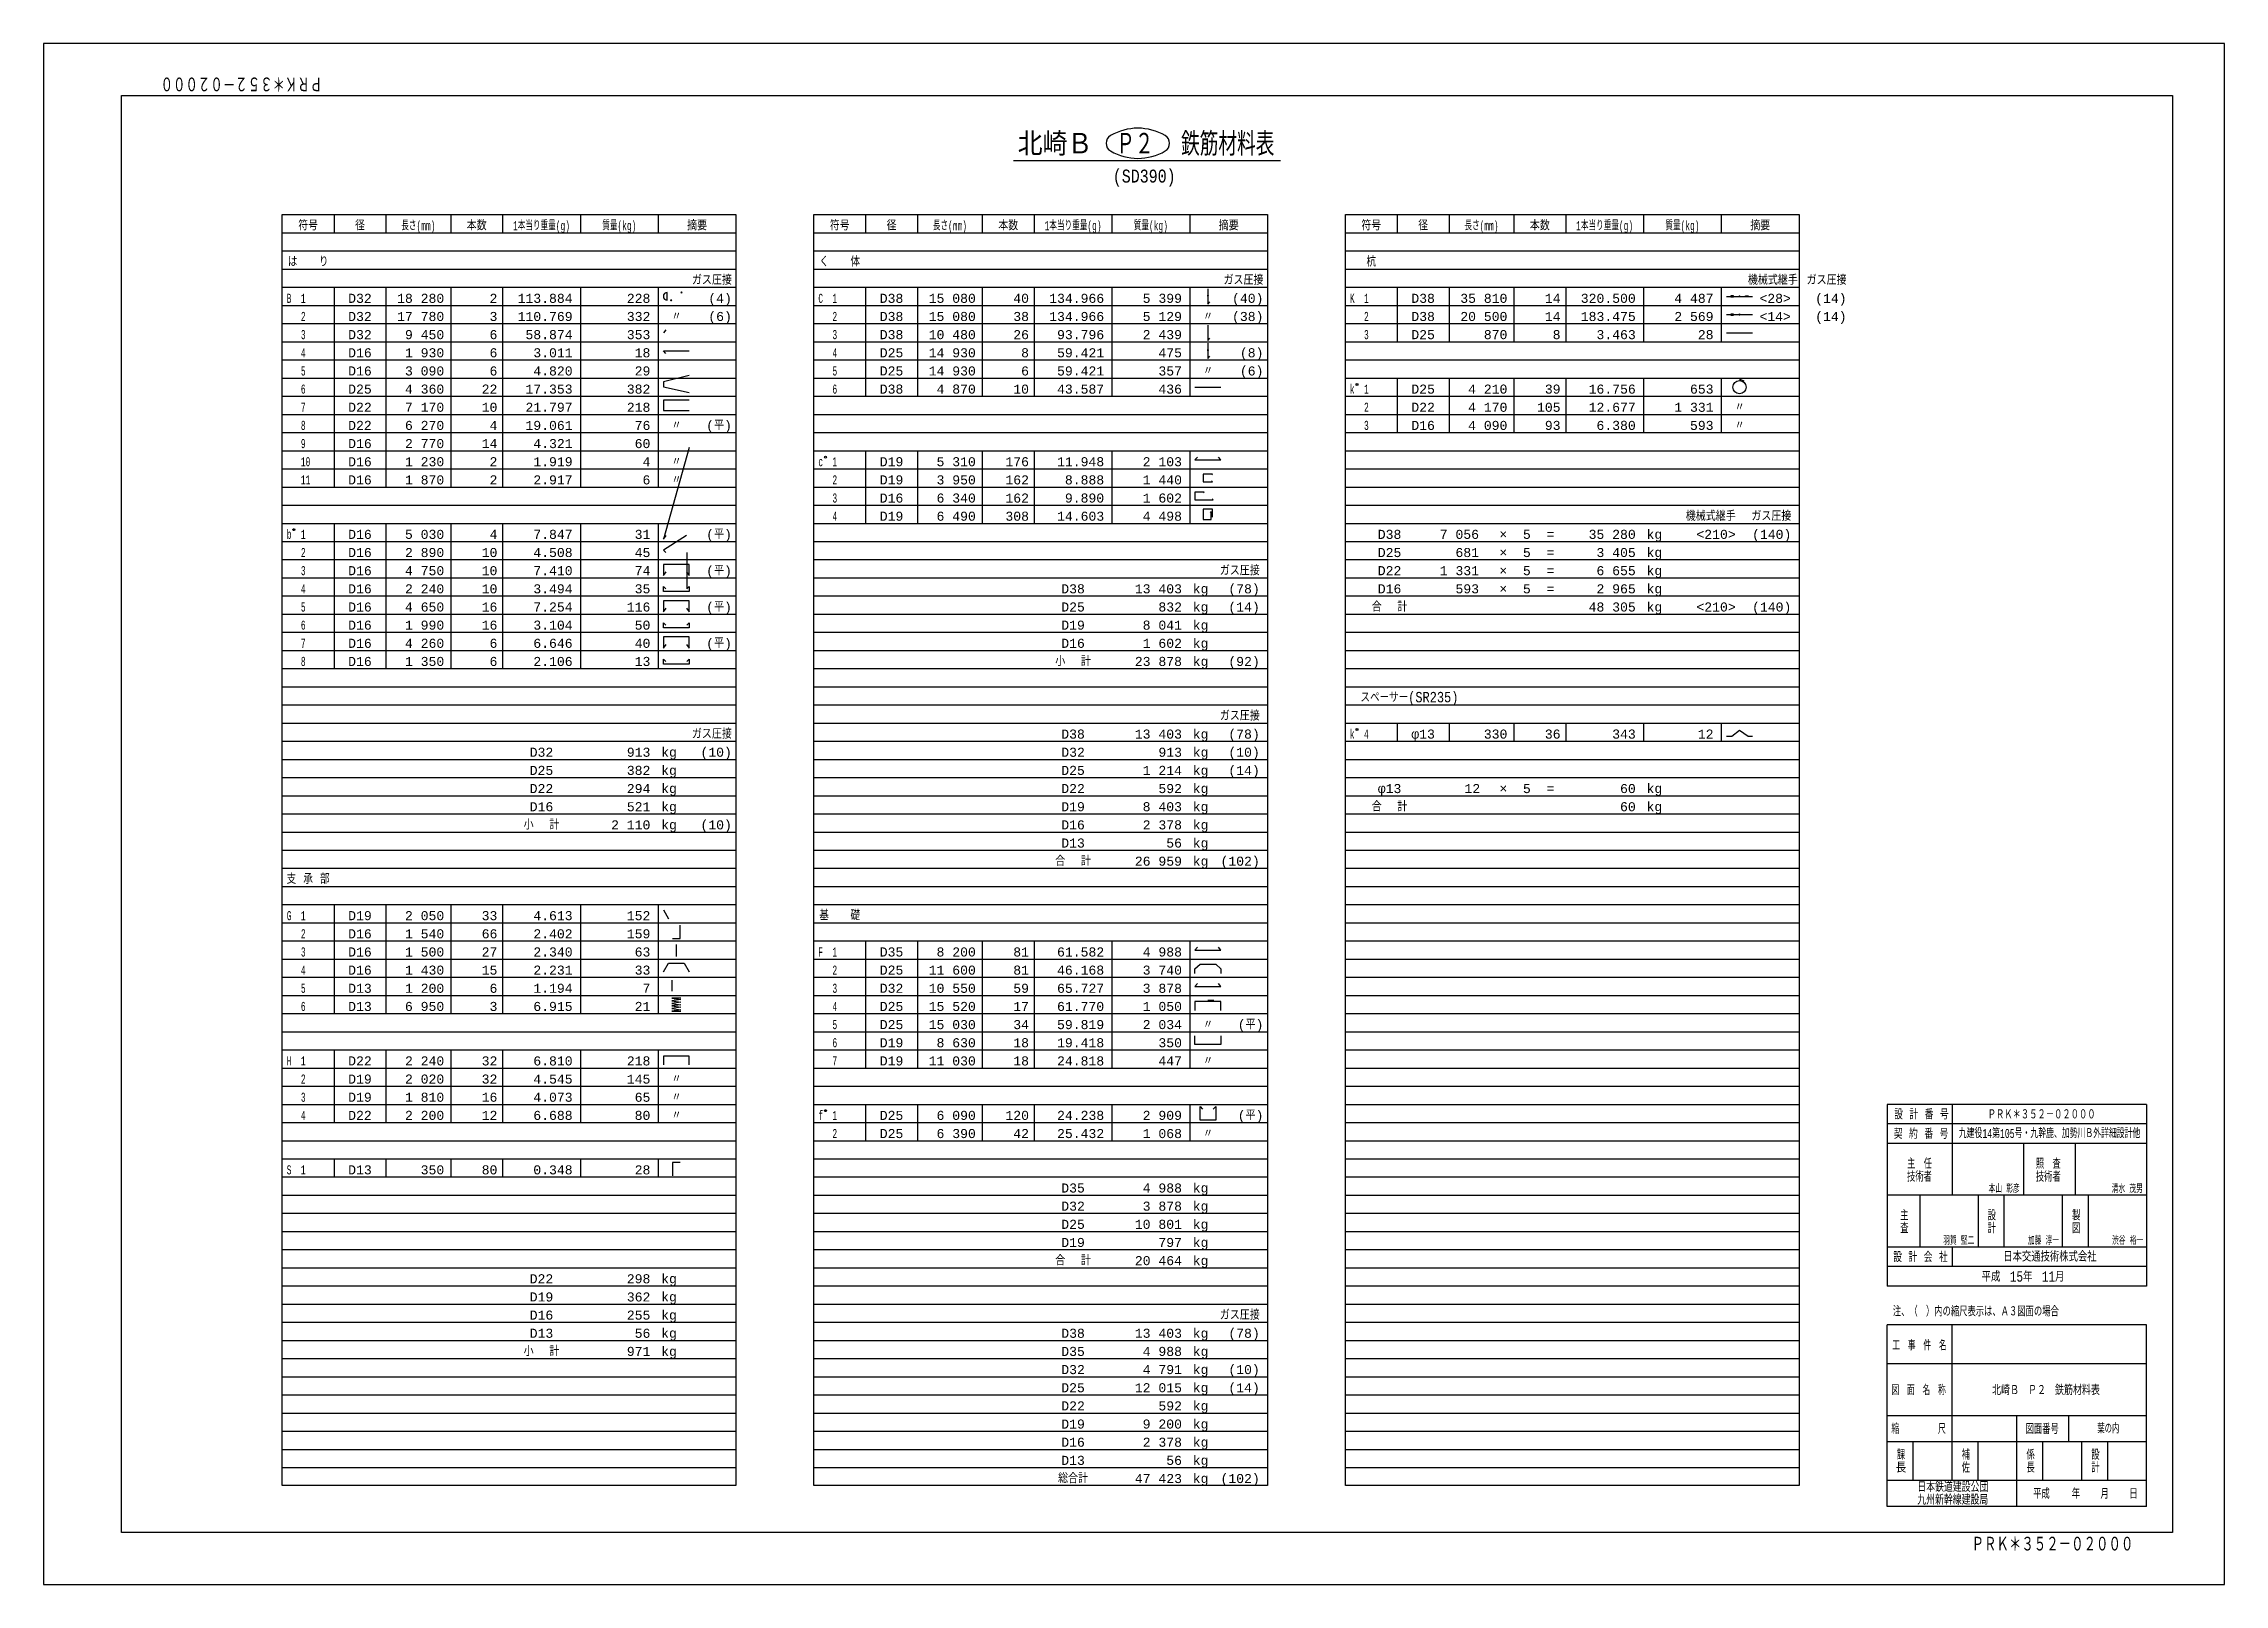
# Model space of a CAD drawing. Extents: x 0 to 42050, y 0 to 29700.
import ezdxf
from ezdxf.enums import TextEntityAlignment as Align

# ---------------------------------------------------------------- set-up
doc = ezdxf.new("R2010")
doc.units = 0
doc.header["$LTSCALE"] = 300
doc.header["$MEASUREMENT"] = 0
doc.layers.get('0').update_dxf_attribs({"linetype": 'CONTINUOUS'})
for name, color, linetype in [('1002', 1, 'CONTINUOUS'), ('1003', 3, 'CONTINUOUS'), ('1006', 5, 'CONTINUOUS'), ('6', 7, 'CONTINUOUS'), ('LAYER0015', 7, 'CONTINUOUS'), ('ガス圧接', 4, 'CONTINUOUS')]:
    doc.layers.add(name, color=color, linetype=linetype)
doc.styles.get("Standard").update_dxf_attribs({"font": 'monotxt.shx', "bigfont": 'extfont.shx'})

# ---------------------------------------------------------------- blocks, each defined once
blk = doc.blocks.new('GROUP_2')
at = {"layer": 'LAYER0015', "color": 2, "linetype": 'CONTINUOUS'}
for centre, radius, start, end in [((-4746, 24605), 342, 120.43404, 239.56596), ((-3863, 23103), 2084, 59.56596, 120.43404), ((-2981, 24605), 342, 300.43404, 419.56596), ((-3863, 26108), 2084, 239.56596, 300.43404)]:
    blk.add_arc(centre, radius, start, end, dxfattribs=at)
blk = doc.blocks.new('GROUP_1')
at = {"layer": 'LAYER0015', "color": 1, "linetype": 'CONTINUOUS'}
for p, q in [((-39050, 27700), (40050, 27700)), ((-39050, -27700), (-39050, 27700)), ((40050, 27700), (40050, -27700)), ((40050, -27700), (-39050, -27700))]:
    blk.add_line(p, q, dxfattribs=at)
blk = doc.blocks.new('DOT1')
at = {"const_width": 0.5}
blk.add_lwpolyline([(-0.25, 0, 1), (0.25, 0, 1)], format="xyb", close=True, dxfattribs=at)

msp = doc.modelspace()

# ---------------------------------------------------------------- linework, layer by layer
at = {"color": 6}
for p, q in [((32450, 24828), (32950, 24828)), ((32450, 24478), (32950, 24478)), ((32450, 24128), (32950, 24128)), ((22200, 23078), (22700, 23078)), ((12200, 12337), (12200, 12102)), ((22450, 11260), (22567, 11260))]:
    msp.add_line(p, q, dxfattribs=at)
msp.add_lwpolyline([(12025, 24903, 1), (12025, 24753)], format="xyb", close=True, dxfattribs=at)
for points in [[(22450, 24973), (22450, 24678), (22485, 24725)], [(32532, 24838), (32532, 24818), (32582, 24818), (32582, 24838), (32532, 24838)], [(32868, 24838), (32868, 24818), (32818, 24818), (32818, 24838), (32868, 24838)], [(32532, 24488), (32532, 24468), (32582, 24468), (32582, 24488), (32532, 24488)], [(11998, 24181), (11950, 24128)], [(22450, 24273), (22450, 23978), (22485, 24025)], [(11998, 23725), (11950, 23778), (12450, 23778)], [(22450, 23923), (22450, 23628), (22485, 23675)], [(12450, 23304), (11950, 23180), (11950, 23083), (12450, 22973)], [(11950, 23180), (11950, 23083), (12450, 22973)], [(12450, 22828), (11950, 22828), (11950, 22628), (12450, 22628)], [(12450, 21912), (11950, 20145), (12004, 20218)], [(22248, 21731), (22200, 21678), (22700, 21678), (22652, 21731)], [(22365, 21039), (22381, 21053), (22200, 21053), (22200, 20903), (22550, 20903), (22531, 20918)], [(22525, 21389), (22541, 21403), (22360, 21403), (22360, 21253), (22541, 21253), (22522, 21268)], [(22516, 20600), (22541, 20578), (22541, 20728), (22360, 20728), (22360, 20528), (22516, 20528), (22516, 20678), (22496, 20655)], [(12396, 20218), (11950, 19937), (11998, 19889)], [(12403, 19889), (12403, 19189), (12450, 19237), (12450, 19139), (11950, 19139), (11950, 19237), (11998, 19189)], [(12396, 19518), (12450, 19445), (12450, 19662), (11950, 19662), (11950, 19445), (12004, 19518)], [(12403, 19189), (12450, 19237), (12450, 19139), (11950, 19139), (11950, 19237), (11998, 19189)], [(12396, 18818), (12450, 18745), (12450, 18962), (11950, 18962), (11950, 18745), (12004, 18818)], [(12403, 18489), (12450, 18537), (12450, 18439), (11950, 18439), (11950, 18537), (11998, 18489)], [(12396, 18118), (12450, 18045), (12450, 18262), (11950, 18262), (11950, 18045), (12004, 18118)], [(12403, 17789), (12450, 17837), (12450, 17739), (11950, 17739), (11950, 17837), (11998, 17789)], [(32450, 16348), (32550, 16348), (32700, 16467), (32865, 16348), (32950, 16348)], [(11950, 13001), (12048, 12831)], [(12126, 12452), (12277, 12452), (12277, 12705)], [(22248, 12281), (22200, 12228), (22700, 12228), (22652, 12281)], [(11950, 11806), (12048, 11976), (12352, 11976), (12450, 11806)], [(22200, 11774), (22200, 11866), (22300, 11958), (22600, 11958), (22700, 11866), (22700, 11774)], [(12111, 11650), (12111, 11436)], [(22248, 11581), (22200, 11528), (22700, 11528), (22652, 11581)], [(12289, 11299), (12111, 11299), (12289, 11274), (12111, 11249), (12289, 11224), (12111, 11199), (12289, 11174), (12111, 11149), (12289, 11124), (12111, 11099), (12289, 11074), (12111, 11049), (12289, 11049)], [(22700, 11062), (22700, 11235), (22200, 11235), (22200, 11062)], [(22700, 10577), (22700, 10404), (22200, 10404), (22200, 10577)], [(12450, 10012), (12450, 10185), (11950, 10185), (11950, 10012)], [(22553, 9162), (22600, 9210), (22600, 8948), (22300, 8948), (22300, 9210), (22348, 9162)], [(12274, 8131), (12124, 8131), (12124, 7878)]]:
    msp.add_lwpolyline(points, dxfattribs=at)
msp.add_circle((32700, 23078), 126, dxfattribs=at)
msp.add_arc((32700, 23078), 141, 51.1136, 90, dxfattribs=at)
at = {"layer": '1002', "color": 2}
for p, q in [((5600, 26403), (5600, 26053)), ((6600, 26403), (6600, 26053)), ((7850, 26403), (7850, 26053)), ((8850, 26403), (8850, 26053)), ((10350, 26403), (10350, 26053)), ((11850, 26403), (11850, 26053)), ((15850, 26403), (15850, 26053)), ((16850, 26403), (16850, 26053)), ((18100, 26403), (18100, 26053)), ((19100, 26403), (19100, 26053)), ((20600, 26403), (20600, 26053)), ((22100, 26403), (22100, 26053)), ((26100, 26403), (26100, 26053)), ((27100, 26403), (27100, 26053)), ((28350, 26403), (28350, 26053)), ((29350, 26403), (29350, 26053)), ((30850, 26403), (30850, 26053)), ((32350, 26403), (32350, 26053)), ((4600, 25703), (13350, 25703)), ((14850, 25703), (23600, 25703)), ((25100, 25703), (33850, 25703)), ((4600, 25353), (13350, 25353)), ((14850, 25353), (23600, 25353)), ((25100, 25353), (33850, 25353)), ((4600, 25003), (13350, 25003)), ((5600, 25003), (5600, 21153)), ((6600, 25003), (6600, 21153)), ((7850, 25003), (7850, 21153)), ((8850, 25003), (8850, 21153)), ((10350, 25003), (10350, 21153)), ((11850, 25003), (11850, 21153)), ((14850, 25003), (23600, 25003)), ((15850, 25003), (15850, 22903)), ((16850, 25003), (16850, 22903)), ((18100, 25003), (18100, 22903)), ((19100, 25003), (19100, 22903)), ((20600, 25003), (20600, 22903)), ((22100, 25003), (22100, 22903)), ((25100, 25003), (33850, 25003)), ((26100, 25003), (26100, 23953)), ((27100, 25003), (27100, 23953)), ((28350, 25003), (28350, 23953)), ((29350, 25003), (29350, 23953)), ((30850, 25003), (30850, 23953)), ((32350, 25003), (32350, 23953)), ((4600, 24653), (13350, 24653)), ((14850, 24653), (23600, 24653)), ((25100, 24653), (33850, 24653)), ((4600, 24303), (13350, 24303)), ((14850, 24303), (23600, 24303)), ((25100, 24303), (33850, 24303)), ((4600, 23953), (13350, 23953)), ((4600, 23603), (13350, 23603)), ((14850, 23953), (23600, 23953)), ((14850, 23603), (23600, 23603)), ((25100, 23953), (33850, 23953)), ((25100, 23603), (33850, 23603)), ((4600, 23253), (13350, 23253)), ((14850, 23253), (23600, 23253)), ((25100, 23253), (33850, 23253)), ((26100, 23253), (26100, 22203)), ((27100, 23253), (27100, 22203)), ((28350, 23253), (28350, 22203)), ((29350, 23253), (29350, 22203)), ((30850, 23253), (30850, 22203)), ((32350, 23253), (32350, 22203)), ((4600, 22903), (13350, 22903)), ((14850, 22903), (23600, 22903)), ((25100, 22903), (33850, 22903)), ((4600, 22553), (13350, 22553)), ((14850, 22553), (23600, 22553)), ((25100, 22553), (33850, 22553)), ((4600, 22203), (13350, 22203)), ((14850, 22203), (23600, 22203)), ((25100, 22203), (33850, 22203)), ((4600, 21853), (13350, 21853)), ((4600, 21503), (13350, 21503)), ((14850, 21853), (23600, 21853)), ((14850, 21503), (23600, 21503)), ((15850, 21853), (15850, 20453)), ((16850, 21853), (16850, 20453)), ((18100, 21853), (18100, 20453)), ((19100, 21853), (19100, 20453)), ((20600, 21853), (20600, 20453)), ((22100, 21853), (22100, 20453)), ((25100, 21853), (33850, 21853)), ((25100, 21503), (33850, 21503)), ((4600, 21153), (13350, 21153)), ((14850, 21153), (23600, 21153)), ((25100, 21153), (33850, 21153)), ((4600, 20803), (13350, 20803)), ((14850, 20803), (23600, 20803)), ((25100, 20803), (33850, 20803)), ((4600, 20453), (13350, 20453)), ((5600, 20453), (5600, 17653)), ((6600, 20453), (6600, 17653)), ((7850, 20453), (7850, 17653)), ((8850, 20453), (8850, 17653)), ((10350, 20453), (10350, 17653)), ((11850, 20453), (11850, 17653)), ((14850, 20453), (23600, 20453)), ((25100, 20453), (33850, 20453)), ((4600, 20103), (13350, 20103)), ((14850, 20103), (23600, 20103)), ((25100, 20103), (33850, 20103)), ((4600, 19753), (13350, 19753)), ((4600, 19403), (13350, 19403)), ((14850, 19753), (23600, 19753)), ((14850, 19403), (23600, 19403)), ((25100, 19753), (33850, 19753)), ((25100, 19403), (33850, 19403)), ((4600, 19053), (13350, 19053)), ((14850, 19053), (23600, 19053)), ((25100, 19053), (33850, 19053)), ((4600, 18703), (13350, 18703)), ((14850, 18703), (23600, 18703)), ((25100, 18703), (33850, 18703)), ((4600, 18353), (13350, 18353)), ((14850, 18353), (23600, 18353)), ((25100, 18353), (33850, 18353)), ((4600, 18003), (13350, 18003)), ((14850, 18003), (23600, 18003)), ((25100, 18003), (33850, 18003)), ((4600, 17653), (13350, 17653)), ((4600, 17303), (13350, 17303)), ((14850, 17653), (23600, 17653)), ((14850, 17303), (23600, 17303)), ((25100, 17653), (33850, 17653)), ((25100, 17303), (33850, 17303)), ((4600, 16953), (13350, 16953)), ((14850, 16953), (23600, 16953)), ((25100, 16953), (33850, 16953)), ((4600, 16603), (13350, 16603)), ((14850, 16603), (23600, 16603)), ((25100, 16603), (33850, 16603)), ((26100, 16603), (26100, 16253)), ((27100, 16603), (27100, 16253)), ((28350, 16603), (28350, 16253)), ((29350, 16603), (29350, 16253)), ((30850, 16603), (30850, 16253)), ((32350, 16603), (32350, 16253)), ((4600, 16253), (13350, 16253)), ((14850, 16253), (23600, 16253)), ((25100, 16253), (33850, 16253)), ((4600, 15903), (13350, 15903)), ((14850, 15903), (23600, 15903)), ((25100, 15903), (33850, 15903)), ((4600, 15553), (13350, 15553)), ((4600, 15203), (13350, 15203)), ((14850, 15553), (23600, 15553)), ((14850, 15203), (23600, 15203)), ((25100, 15553), (33850, 15553)), ((25100, 15203), (33850, 15203)), ((4600, 14853), (13350, 14853)), ((14850, 14853), (23600, 14853)), ((25100, 14853), (33850, 14853)), ((4600, 14503), (13350, 14503)), ((14850, 14503), (23600, 14503)), ((25100, 14503), (33850, 14503)), ((4600, 14153), (13350, 14153)), ((14850, 14153), (23600, 14153)), ((25100, 14153), (33850, 14153)), ((4600, 13803), (13350, 13803)), ((14850, 13803), (23600, 13803)), ((25100, 13803), (33850, 13803)), ((4600, 13453), (13350, 13453)), ((4600, 13103), (13350, 13103)), ((5600, 13103), (5600, 11003)), ((6600, 13103), (6600, 11003)), ((7850, 13103), (7850, 11003)), ((8850, 13103), (8850, 11003)), ((10350, 13103), (10350, 11003)), ((11850, 13103), (11850, 11003)), ((14850, 13453), (23600, 13453)), ((14850, 13103), (23600, 13103)), ((25100, 13453), (33850, 13453)), ((25100, 13103), (33850, 13103)), ((4600, 12753), (13350, 12753)), ((14850, 12753), (23600, 12753)), ((25100, 12753), (33850, 12753)), ((4600, 12403), (13350, 12403)), ((14850, 12403), (23600, 12403)), ((15850, 12403), (15850, 9953)), ((16850, 12403), (16850, 9953)), ((18100, 12403), (18100, 9953)), ((19100, 12403), (19100, 9953)), ((20600, 12403), (20600, 9953)), ((22100, 12403), (22100, 9953)), ((25100, 12403), (33850, 12403)), ((4600, 12053), (13350, 12053)), ((14850, 12053), (23600, 12053)), ((25100, 12053), (33850, 12053)), ((4600, 11703), (13350, 11703)), ((14850, 11703), (23600, 11703)), ((25100, 11703), (33850, 11703)), ((4600, 11353), (13350, 11353)), ((4600, 11003), (13350, 11003)), ((14850, 11353), (23600, 11353)), ((14850, 11003), (23600, 11003)), ((25100, 11353), (33850, 11353)), ((25100, 11003), (33850, 11003)), ((4600, 10653), (13350, 10653)), ((14850, 10653), (23600, 10653)), ((25100, 10653), (33850, 10653)), ((4600, 10303), (13350, 10303)), ((5600, 10303), (5600, 8903)), ((6600, 10303), (6600, 8903)), ((7850, 10303), (7850, 8903)), ((8850, 10303), (8850, 8903)), ((10350, 10303), (10350, 8903)), ((11850, 10303), (11850, 8903)), ((14850, 10303), (23600, 10303)), ((25100, 10303), (33850, 10303)), ((4600, 9953), (13350, 9953)), ((14850, 9953), (23600, 9953)), ((25100, 9953), (33850, 9953)), ((4600, 9603), (13350, 9603)), ((4600, 9253), (13350, 9253)), ((14850, 9603), (23600, 9603)), ((14850, 9253), (23600, 9253)), ((15850, 9253), (15850, 8553)), ((16850, 9253), (16850, 8553)), ((18100, 9253), (18100, 8553)), ((19100, 9253), (19100, 8553)), ((20600, 9253), (20600, 8553)), ((22100, 9253), (22100, 8553)), ((25100, 9603), (33850, 9603)), ((25100, 9253), (33850, 9253)), ((4600, 8903), (13350, 8903)), ((14850, 8903), (23600, 8903)), ((25100, 8903), (33850, 8903)), ((4600, 8553), (13350, 8553)), ((14850, 8553), (23600, 8553)), ((25100, 8553), (33850, 8553)), ((4600, 8203), (13350, 8203)), ((5600, 8203), (5600, 7853)), ((6600, 8203), (6600, 7853)), ((7850, 8203), (7850, 7853)), ((8850, 8203), (8850, 7853)), ((10350, 8203), (10350, 7853)), ((11850, 8203), (11850, 7853)), ((14850, 8203), (23600, 8203)), ((25100, 8203), (33850, 8203)), ((4600, 7853), (13350, 7853)), ((14850, 7853), (23600, 7853)), ((25100, 7853), (33850, 7853)), ((4600, 7503), (13350, 7503)), ((4600, 7153), (13350, 7153)), ((14850, 7503), (23600, 7503)), ((14850, 7153), (23600, 7153)), ((25100, 7503), (33850, 7503)), ((25100, 7153), (33850, 7153)), ((4600, 6803), (13350, 6803)), ((14850, 6803), (23600, 6803)), ((25100, 6803), (33850, 6803)), ((4600, 6453), (13350, 6453)), ((14850, 6453), (23600, 6453)), ((25100, 6453), (33850, 6453)), ((4600, 6103), (13350, 6103)), ((14850, 6103), (23600, 6103)), ((25100, 6103), (33850, 6103)), ((4600, 5753), (13350, 5753)), ((14850, 5753), (23600, 5753)), ((25100, 5753), (33850, 5753)), ((4600, 5403), (13350, 5403)), ((4600, 5053), (13350, 5053)), ((14850, 5403), (23600, 5403)), ((14850, 5053), (23600, 5053)), ((25100, 5403), (33850, 5403)), ((25100, 5053), (33850, 5053)), ((4600, 4703), (13350, 4703)), ((14850, 4703), (23600, 4703)), ((25100, 4703), (33850, 4703)), ((4600, 4353), (13350, 4353)), ((14850, 4353), (23600, 4353)), ((25100, 4353), (33850, 4353)), ((4600, 4003), (13350, 4003)), ((14850, 4003), (23600, 4003)), ((25100, 4003), (33850, 4003)), ((4600, 3653), (13350, 3653)), ((14850, 3653), (23600, 3653)), ((25100, 3653), (33850, 3653)), ((4600, 3303), (13350, 3303)), ((4600, 2953), (13350, 2953)), ((14850, 3303), (23600, 3303)), ((14850, 2953), (23600, 2953)), ((25100, 3303), (33850, 3303)), ((25100, 2953), (33850, 2953)), ((4600, 2603), (13350, 2603)), ((14850, 2603), (23600, 2603)), ((25100, 2603), (33850, 2603)), ((4600, 2253), (13350, 2253)), ((14850, 2253), (23600, 2253)), ((25100, 2253), (33850, 2253))]:
    msp.add_line(p, q, dxfattribs=at)
at = {"layer": '1002', "color": 3}
for p, q in [((4600, 26053), (13350, 26053)), ((14850, 26053), (23600, 26053)), ((25100, 26053), (33850, 26053))]:
    msp.add_line(p, q, dxfattribs=at)
for points in [[(4600, 26403), (13350, 26403), (13350, 1903), (4600, 1903), (4600, 26403)], [(14850, 26403), (23600, 26403), (23600, 1903), (14850, 1903), (14850, 26403)], [(25100, 26403), (33850, 26403), (33850, 1903), (25100, 1903), (25100, 26403)]]:
    msp.add_lwpolyline(points, dxfattribs=at)
at = {"layer": '1003', "color": 6}
for centre in [(25325, 23131), (15075, 21731), (4825, 20331), (25325, 16481), (15075, 9131)]:
    msp.add_circle(centre, 18.7, dxfattribs=at)
at = {"layer": '1006', "color": 5, "linetype": 'CONTINUOUS'}
msp.add_lwpolyline([(0, 0), (42050, 0), (42050, 29700), (0, 29700), (0, 0)], dxfattribs=at)
at = {"layer": 'LAYER0015', "color": 3, "linetype": 'CONTINUOUS'}
msp.add_line((18699, 27450), (23851, 27450), dxfattribs=at)
at = {"layer": 'LAYER0015', "color": 4, "linetype": 'CONTINUOUS'}
for p, q in [((40550, 9250), (35550, 9250)), ((35550, 9250), (35550, 5750)), ((40550, 9250), (40550, 5750)), ((40550, 5750), (35550, 5750)), ((40550, 5000), (35550, 5000)), ((35550, 1500), (35550, 5000)), ((40550, 1500), (40550, 5000)), ((40550, 1500), (35550, 1500))]:
    msp.add_line(p, q, dxfattribs=at)
at = {"layer": 'LAYER0015', "color": 7, "linetype": 'CONTINUOUS'}
for p, q in [((40550, 8875), (35550, 8875)), ((36800, 9250), (36800, 7500)), ((40550, 8500), (35550, 8500)), ((38175, 8500), (38175, 7500)), ((39175, 8500), (39175, 7500)), ((40550, 7500), (35550, 7500)), ((36175, 7500), (36175, 6500)), ((36175, 7500), (36175, 6500)), ((37300, 7500), (37300, 6500)), ((37300, 7500), (37300, 6500)), ((37800, 7500), (37800, 6500)), ((37800, 7500), (37800, 6500)), ((38925, 7500), (38925, 6500)), ((38925, 7500), (38925, 6500)), ((39425, 7500), (39425, 6500)), ((39425, 7500), (39425, 6500)), ((40550, 6500), (35550, 6500)), ((36800, 6500), (36800, 6125)), ((40550, 6125), (35550, 6125)), ((36800, 2750), (36800, 5000)), ((40550, 4250), (35550, 4250)), ((40550, 3250), (35550, 3250)), ((38050, 2750), (38050, 3250)), ((39050, 2750), (39050, 3250)), ((40550, 2750), (35550, 2750)), ((36050, 2000), (36050, 2750)), ((36800, 2000), (36800, 2750)), ((37300, 2000), (37300, 2750)), ((38050, 1500), (38050, 2750)), ((38550, 2000), (38550, 2750)), ((39300, 2000), (39300, 2750)), ((39800, 2000), (39800, 2750)), ((40550, 2000), (35550, 2000))]:
    msp.add_line(p, q, dxfattribs=at)

# ---------------------------------------------------------------- block references
at = {"linetype": 'CONTINUOUS', "xscale": 0.5, "yscale": 0.5, "zscale": 0.5}
for name, p in [('GROUP_1', (21025, 14850)), ('GROUP_2', (23031, 15476))]:
    msp.add_blockref(name, p, dxfattribs=at)
at = {"layer": 'ガス圧接', "color": 4, "xscale": 40, "yscale": 40, "zscale": 40}
for p in [(12300, 24903), (22450, 24841), (32700, 24828), (12100, 24753), (32700, 24478), (22450, 23791)]:
    msp.add_blockref('DOT1', p, dxfattribs=at)

# ---------------------------------------------------------------- texts
at = {"layer": '1003', "color": 6}
for s, height, width, p in [('符号', 175, 0.8, (5100, 26103)), ('径', 175, 0.8, (6100, 26103)), ('長さ(mm)', 175, 0.6, (7225, 26103)), ('1本当り重量(g)', 175, 0.6, (9600, 26103)), ('質量(kg)', 175, 0.6, (11100, 26103)), ('符号', 175, 0.8, (15350, 26103)), ('径', 175, 0.8, (16350, 26103)), ('長さ(mm)', 175, 0.6, (17475, 26103)), ('1本当り重量(g)', 175, 0.6, (19850, 26103)), ('質量(kg)', 175, 0.6, (21350, 26103)), ('符号', 175, 0.8, (25600, 26103)), ('径', 175, 0.8, (26600, 26103)), ('長さ(mm)', 175, 0.6, (27725, 26103)), ('1本当り重量(g)', 175, 0.6, (30100, 26103)), ('質量(kg)', 175, 0.6, (31600, 26103)), ('は   り', 200, 0.8, (5100, 25403)), ('く   体', 200, 0.8, (15350, 25403)), ('杭', 200, 0.8, (25600, 25403)), ('スペーサー(SR235)', 200, 0.8, (26336, 17003)), ('支 承 部', 200, 0.8, (5100, 13503)), ('基   礎', 200, 0.8, (15350, 12803))]:
    msp.add_text(s, height=height, dxfattribs=dict(at, width=width)).set_placement(p, align=Align.CENTER)
for s, p in [('本数', (8350, 26103)), ('摘要', (12600, 26103)), ('本数', (18600, 26103)), ('摘要', (22850, 26103)), ('本数', (28850, 26103)), ('摘要', (33100, 26103)), ('D32', (6100, 24703)), ('D38', (16350, 24703)), ('D38', (26600, 24703)), ('D32', (6100, 24353)), ('〃', (12203, 24353)), ('D38', (16350, 24353)), ('〃', (22453, 24353)), ('D38', (26600, 24353)), ('D32', (6100, 24003)), ('D38', (16350, 24003)), ('D25', (26600, 24003)), ('D16', (6100, 23653)), ('D25', (16350, 23653)), ('D16', (6100, 23303)), ('D25', (6100, 22953)), ('D25', (16350, 23303)), ('D38', (16350, 22953)), ('〃', (22453, 23303)), ('D25', (26600, 22953)), ('D22', (6100, 22603)), ('D22', (26600, 22603)), ('〃', (32703, 22603)), ('D22', (6100, 22253)), ('〃', (12203, 22253)), ('D16', (26600, 22253)), ('〃', (32703, 22253)), ('D16', (6100, 21903)), ('D16', (6100, 21553)), ('〃', (12203, 21553)), ('D19', (16350, 21553)), ('D16', (6100, 21203)), ('〃', (12203, 21203)), ('D19', (16350, 21203)), ('D16', (16350, 20853)), ('D19', (16350, 20503)), ('D16', (6100, 20153)), ('D38', (25953, 20153)), ('×  5  =', (28600, 20153)), ('D16', (6100, 19803)), ('D25', (25953, 19803)), ('×  5  =', (28600, 19803)), ('D16', (6100, 19453)), ('D22', (25953, 19453)), ('×  5  =', (28600, 19453)), ('D16', (6100, 19103)), ('D16', (6100, 18753)), ('D38', (19850, 19103)), ('D25', (19850, 18753)), ('合  計', (25953, 18753)), ('D16', (25953, 19103)), ('×  5  =', (28600, 19103)), ('D16', (6100, 18403)), ('D19', (19850, 18403)), ('D16', (6100, 18053)), ('D16', (19850, 18053)), ('D16', (6100, 17703)), ('小  計', (19850, 17703)), ('D38', (19850, 16303)), ('φ13', (26600, 16303)), ('D32', (9600, 15953)), ('D32', (19850, 15953)), ('D25', (9600, 15603)), ('D25', (19850, 15603)), ('D22', (9600, 15253)), ('D22', (19850, 15253)), ('φ13', (25953, 15253)), ('×  5  =', (28600, 15253)), ('小  計', (9600, 14553)), ('D16', (9600, 14903)), ('D19', (19850, 14903)), ('D16', (19850, 14553)), ('合  計', (25953, 14903)), ('D13', (19850, 14203)), ('合  計', (19850, 13853)), ('D19', (6100, 12803)), ('D16', (6100, 12453)), ('D16', (6100, 12103)), ('D35', (16350, 12103)), ('D16', (6100, 11753)), ('D25', (16350, 11753)), ('D13', (6100, 11403)), ('D32', (16350, 11403)), ('D13', (6100, 11053)), ('D25', (16350, 11053)), ('D25', (16350, 10703)), ('D19', (16350, 10353)), ('〃', (22453, 10703)), ('D22', (6100, 10003)), ('D19', (16350, 10003)), ('〃', (22453, 10003)), ('D19', (6100, 9653)), ('〃', (12203, 9653)), ('D19', (6100, 9303)), ('〃', (12203, 9303)), ('D22', (6100, 8953)), ('〃', (12203, 8953)), ('D25', (16350, 8953)), ('D25', (16350, 8603)), ('〃', (22453, 8603)), ('D13', (6100, 7903)), ('D35', (19850, 7553)), ('D32', (19850, 7203)), ('D25', (19850, 6853)), ('合  計', (19850, 6153)), ('D19', (19850, 6503)), ('D22', (9600, 5803)), ('D19', (9600, 5453)), ('D16', (9600, 5103)), ('D13', (9600, 4753)), ('D38', (19850, 4753)), ('小  計', (9600, 4403)), ('D35', (19850, 4403)), ('D32', (19850, 4053)), ('D25', (19850, 3703)), ('D22', (19850, 3353)), ('D19', (19850, 3003)), ('D16', (19850, 2653)), ('総合計', (19850, 1953)), ('D13', (19850, 2303))]:
    msp.add_text(s, height=175, dxfattribs=at).set_placement(p, align=Align.CENTER)
for s, p in [('ガス圧接', (13271, 25053)), ('ガス圧接', (23521, 25053)), ('機械式継手', (33825, 25053)), ('ガス圧接', (34765, 25053)), ('18 280', (7725, 24703)), ('2', (8750, 24703)), ('113.884', (10200, 24703)), ('               228', (11700, 24703)), ('(4)', (13271, 24703)), ('15 080', (17975, 24703)), ('40', (19000, 24703)), ('       134.966', (20450, 24703)), ('             5 399', (21950, 24703)), ('(40)', (23521, 24703)), ('35 810', (28225, 24703)), ('14', (29250, 24703)), ('       320.500', (30700, 24703)), ('             4 487', (32200, 24703)), ('<28>', (33691, 24703)), ('(14)', (34765, 24703)), ('17 780', (7725, 24353)), ('3', (8750, 24353)), ('110.769', (10200, 24353)), ('               332', (11700, 24353)), ('(6)', (13271, 24353)), ('15 080', (17975, 24353)), ('38', (19000, 24353)), ('       134.966', (20450, 24353)), ('             5 129', (21950, 24353)), ('(38)', (23521, 24353)), ('20 500', (28225, 24353)), ('14', (29250, 24353)), ('183.475', (30700, 24353)), ('2 569', (32200, 24353)), ('<14>', (33691, 24353)), ('(14)', (34765, 24353)), ('9 450', (7725, 24003)), ('6', (8750, 24003)), ('58.874', (10200, 24003)), ('               353', (11700, 24003)), ('10 480', (17975, 24003)), ('26', (19000, 24003)), ('93.796', (20450, 24003)), ('2 439', (21950, 24003)), ('870', (28225, 24003)), ('8', (29250, 24003)), ('         3.463', (30700, 24003)), ('                28', (32200, 24003)), ('1 930', (7725, 23653)), ('6', (8750, 23653)), ('3.011', (10200, 23653)), ('                18', (11700, 23653)), ('14 930', (17975, 23653)), ('8', (19000, 23653)), ('        59.421', (20450, 23653)), ('               475', (21950, 23653)), ('(8)', (23521, 23653)), ('4 360', (7725, 22953)), ('3 090', (7725, 23303)), ('22', (8750, 22953)), ('6', (8750, 23303)), ('        17.353', (10200, 22953)), ('4.820', (10200, 23303)), ('               382', (11700, 22953)), ('                29', (11700, 23303)), ('14 930', (17975, 23303)), ('4 870', (17975, 22953)), ('10', (19000, 22953)), ('6', (19000, 23303)), ('        43.587', (20450, 22953)), ('        59.421', (20450, 23303)), ('436', (21950, 22953)), ('               357', (21950, 23303)), ('(6)', (23521, 23303)), ('4 210', (28225, 22953)), ('39', (29250, 22953)), ('        16.756', (30700, 22953)), ('               653', (32200, 22953)), ('7 170', (7725, 22603)), ('10', (8750, 22603)), ('        21.797', (10200, 22603)), ('               218', (11700, 22603)), ('4 170', (28225, 22603)), ('105', (29250, 22603)), ('        12.677', (30700, 22603)), ('             1 331', (32200, 22603)), ('6 270', (7725, 22253)), ('4', (8750, 22253)), ('        19.061', (10200, 22253)), ('                76', (11700, 22253)), ('(平)', (13271, 22253)), ('4 090', (28225, 22253)), ('93', (29250, 22253)), ('         6.380', (30700, 22253)), ('               593', (32200, 22253)), ('2 770', (7725, 21903)), ('14', (8750, 21903)), ('         4.321', (10200, 21903)), ('                60', (11700, 21903)), ('1 230', (7725, 21553)), ('2', (8750, 21553)), ('         1.919', (10200, 21553)), ('                 4', (11700, 21553)), ('5 310', (17975, 21553)), ('176', (19000, 21553)), ('        11.948', (20450, 21553)), ('             2 103', (21950, 21553)), ('1 870', (7725, 21203)), ('2', (8750, 21203)), ('         2.917', (10200, 21203)), ('                 6', (11700, 21203)), ('3 950', (17975, 21203)), ('6 340', (17975, 20853)), ('162', (19000, 21203)), ('162', (19000, 20853)), ('         8.888', (20450, 21203)), ('9.890', (20450, 20853)), ('1 440', (21950, 21203)), ('             1 602', (21950, 20853)), ('6 490', (17975, 20503)), ('308', (19000, 20503)), ('        14.603', (20450, 20503)), ('             4 498', (21950, 20503)), ('機械式継手', (32627, 20503)), ('ガス圧接', (33700, 20503)), ('5 030', (7725, 20153)), ('4', (8750, 20153)), ('         7.847', (10200, 20153)), ('31', (11700, 20153)), ('(平)', (13271, 20153)), ('7 056', (27678, 20153)), ('35 280', (30700, 20153)), ('kg', (31211, 20153)), ('<210>', (32627, 20153)), ('(140)', (33700, 20153)), ('2 890', (7725, 19803)), ('10', (8750, 19803)), ('         4.508', (10200, 19803)), ('45', (11700, 19803)), ('681', (27678, 19803)), ('3 405', (30700, 19803)), ('kg', (31211, 19803)), ('4 750', (7725, 19453)), ('10', (8750, 19453)), ('         7.410', (10200, 19453)), ('74', (11700, 19453)), ('(平)', (13271, 19453)), ('ガス圧接', (23450, 19453)), ('1 331', (27678, 19453)), ('6 655', (30700, 19453)), ('kg', (31211, 19453)), ('4 650', (7725, 18753)), ('2 240', (7725, 19103)), ('10', (8750, 19103)), ('16', (8750, 18753)), ('         3.494', (10200, 19103)), ('         7.254', (10200, 18753)), ('116', (11700, 18753)), ('35', (11700, 19103)), ('(平)', (13271, 18753)), ('13 403', (21950, 19103)), ('832', (21950, 18753)), ('kg', (22461, 19103)), ('kg', (22461, 18753)), ('(78)', (23450, 19103)), ('(14)', (23450, 18753)), ('593', (27678, 19103)), ('48 305', (30700, 18753)), ('2 965', (30700, 19103)), ('kg', (31211, 19103)), ('kg', (31211, 18753)), ('<210>', (32627, 18753)), ('(140)', (33700, 18753)), ('1 990', (7725, 18403)), ('16', (8750, 18403)), ('         3.104', (10200, 18403)), ('50', (11700, 18403)), ('8 041', (21950, 18403)), ('kg', (22461, 18403)), ('4 260', (7725, 18053)), ('6', (8750, 18053)), ('         6.646', (10200, 18053)), ('                40', (11700, 18053)), ('(平)', (13271, 18053)), ('1 602', (21950, 18053)), ('kg', (22461, 18053)), ('1 350', (7725, 17703)), ('6', (8750, 17703)), ('         2.106', (10200, 17703)), ('                13', (11700, 17703)), ('23 878', (21950, 17703)), ('kg', (22461, 17703)), ('(92)', (23450, 17703)), ('ガス圧接', (23450, 16653)), ('ガス圧接', (13271, 16303)), ('13 403', (21950, 16303)), ('kg', (22461, 16303)), ('(78)', (23450, 16303)), ('330', (28225, 16303)), ('36', (29250, 16303)), ('343', (30700, 16303)), ('12', (32200, 16303)), ('913', (11700, 15953)), ('kg', (12211, 15953)), ('(10)', (13271, 15953)), ('913', (21950, 15953)), ('kg', (22461, 15953)), ('(10)', (23450, 15953)), ('382', (11700, 15603)), ('kg', (12211, 15603)), ('1 214', (21950, 15603)), ('kg', (22461, 15603)), ('(14)', (23450, 15603)), ('294', (11700, 15253)), ('kg', (12211, 15253)), ('592', (21950, 15253)), ('kg', (22461, 15253)), ('12', (27700, 15253)), ('60', (30700, 15253)), ('kg', (31211, 15253)), ('2 110', (11700, 14553)), ('521', (11700, 14903)), ('kg', (12211, 14903)), ('kg', (12211, 14553)), ('(10)', (13271, 14553)), ('8 403', (21950, 14903)), ('2 378', (21950, 14553)), ('kg', (22461, 14903)), ('kg', (22461, 14553)), ('60', (30700, 14903)), ('kg', (31211, 14903)), ('56', (21950, 14203)), ('kg', (22461, 14203)), ('26 959', (21950, 13853)), ('kg', (22461, 13853)), ('(102)', (23450, 13853)), ('2 050', (7725, 12803)), ('1 540', (7725, 12453)), ('33', (8750, 12803)), ('66', (8750, 12453)), ('         4.613', (10200, 12803)), ('         2.402', (10200, 12453)), ('152', (11700, 12803)), ('159', (11700, 12453)), ('1 500', (7725, 12103)), ('27', (8750, 12103)), ('2.340', (10200, 12103)), ('63', (11700, 12103)), ('8 200', (17975, 12103)), ('81', (19000, 12103)), ('        61.582', (20450, 12103)), ('             4 988', (21950, 12103)), ('1 430', (7725, 11753)), ('15', (8750, 11753)), ('         2.231', (10200, 11753)), ('                33', (11700, 11753)), ('11 600', (17975, 11753)), ('81', (19000, 11753)), ('        46.168', (20450, 11753)), ('             3 740', (21950, 11753)), ('1 200', (7725, 11403)), ('6', (8750, 11403)), ('         1.194', (10200, 11403)), ('                 7', (11700, 11403)), ('10 550', (17975, 11403)), ('59', (19000, 11403)), ('        65.727', (20450, 11403)), ('             3 878', (21950, 11403)), ('6 950', (7725, 11053)), ('3', (8750, 11053)), ('         6.915', (10200, 11053)), ('                21', (11700, 11053)), ('15 520', (17975, 11053)), ('17', (19000, 11053)), ('        61.770', (20450, 11053)), ('             1 050', (21950, 11053)), ('15 030', (17975, 10703)), ('8 630', (17975, 10353)), ('34', (19000, 10703)), ('18', (19000, 10353)), ('        59.819', (20450, 10703)), ('        19.418', (20450, 10353)), ('             2 034', (21950, 10703)), ('               350', (21950, 10353)), ('(平)', (23521, 10703)), ('2 240', (7725, 10003)), ('32', (8750, 10003)), ('         6.810', (10200, 10003)), ('               218', (11700, 10003)), ('11 030', (17975, 10003)), ('18', (19000, 10003)), ('        24.818', (20450, 10003)), ('               447', (21950, 10003)), ('2 020', (7725, 9653)), ('32', (8750, 9653)), ('         4.545', (10200, 9653)), ('               145', (11700, 9653)), ('1 810', (7725, 9303)), ('16', (8750, 9303)), ('         4.073', (10200, 9303)), ('65', (11700, 9303)), ('2 200', (7725, 8953)), ('12', (8750, 8953)), ('         6.688', (10200, 8953)), ('80', (11700, 8953)), ('6 090', (17975, 8953)), ('120', (19000, 8953)), ('        24.238', (20450, 8953)), ('             2 909', (21950, 8953)), ('(平)', (23521, 8953)), ('6 390', (17975, 8603)), ('42', (19000, 8603)), ('        25.432', (20450, 8603)), ('             1 068', (21950, 8603)), ('350', (7725, 7903)), ('80', (8750, 7903)), ('         0.348', (10200, 7903)), ('                28', (11700, 7903)), ('4 988', (21950, 7553)), ('kg', (22461, 7553)), ('3 878', (21950, 7203)), ('kg', (22461, 7203)), ('10 801', (21950, 6853)), ('kg', (22461, 6853)), ('20 464', (21950, 6153)), ('797', (21950, 6503)), ('kg', (22461, 6503)), ('kg', (22461, 6153)), ('298', (11700, 5803)), ('kg', (12211, 5803)), ('362', (11700, 5453)), ('kg', (12211, 5453)), ('255', (11700, 5103)), ('kg', (12211, 5103)), ('ガス圧接', (23450, 5103)), ('56', (11700, 4753)), ('kg', (12211, 4753)), ('13 403', (21950, 4753)), ('kg', (22461, 4753)), ('(78)', (23450, 4753)), ('971', (11700, 4403)), ('kg', (12211, 4403)), ('4 988', (21950, 4403)), ('4 791', (21950, 4053)), ('kg', (22461, 4403)), ('kg', (22461, 4053)), ('(10)', (23450, 4053)), ('12 015', (21950, 3703)), ('kg', (22461, 3703)), ('(14)', (23450, 3703)), ('592', (21950, 3353)), ('kg', (22461, 3353)), ('9 200', (21950, 3003)), ('kg', (22461, 3003)), ('2 378', (21950, 2653)), ('kg', (22461, 2653)), ('47 423', (21950, 1953)), ('56', (21950, 2303)), ('kg', (22461, 2303)), ('kg', (22461, 1953)), ('(102)', (23450, 1953))]:
    msp.add_text(s, height=175, dxfattribs=at).set_placement(p, align=Align.RIGHT)
at = {"layer": '1003', "color": 6, "width": 0.6}
for s, p in [('B  1', (4688, 24703)), ('C  1', (14938, 24703)), ('K  1', (25188, 24703)), ('   2', (4688, 24353)), ('   2', (14938, 24353)), ('   2', (25188, 24353)), ('   3', (4688, 24003)), ('   3', (14938, 24003)), ('   3', (25188, 24003)), ('   4', (4688, 23653)), ('   4', (14938, 23653)), ('   5', (4688, 23303)), ('   6', (4688, 22953)), ('   5', (14938, 23303)), ('   6', (14938, 22953)), ('k  1', (25188, 22953)), ('   7', (4688, 22603)), ('   2', (25188, 22603)), ('   8', (4688, 22253)), ('   3', (25188, 22253)), ('   9', (4688, 21903)), ('   10', (4688, 21553)), ('c  1', (14938, 21553)), ('   11', (4688, 21203)), ('   3', (14938, 20853)), ('   2', (14938, 21203)), ('   4', (14938, 20503)), ('b  1', (4688, 20153)), ('   2', (4688, 19803)), ('   3', (4688, 19453)), ('   4', (4688, 19103)), ('   5', (4688, 18753)), ('   6', (4688, 18403)), ('   7', (4688, 18053)), ('   8', (4688, 17703)), ('k  4', (25188, 16303)), ('G  1', (4688, 12803)), ('   2', (4688, 12453)), ('   3', (4688, 12103)), ('F  1', (14938, 12103)), ('   4', (4688, 11753)), ('   2', (14938, 11753)), ('   5', (4688, 11403)), ('   3', (14938, 11403)), ('   6', (4688, 11053)), ('   4', (14938, 11053)), ('   5', (14938, 10703)), ('   6', (14938, 10353)), ('H  1', (4688, 10003)), ('   7', (14938, 10003)), ('   2', (4688, 9653)), ('   3', (4688, 9303)), ('   4', (4688, 8953)), ('f  1', (14938, 8953)), ('   2', (14938, 8603)), ('S  1', (4688, 7903))]:
    msp.add_text(s, height=175, dxfattribs=at).set_placement(p)
at = {"layer": '6', "color": 6, "linetype": 'CONTINUOUS', "width": 0.8}
msp.add_text('(SD390)', height=250, dxfattribs=at).set_placement((20616, 27022))
at = {"layer": 'LAYER0015', "color": 4, "width": 0.687225}
msp.add_text('ＰＲＫ＊３５２－０２０００', height=300, rotation=180, dxfattribs=at).set_placement((5375, 29075), (2255, 29075), align=Align.FIT)
at = {"layer": 'LAYER0015', "color": 3}
msp.add_text('北崎Ｂ', height=450, dxfattribs=at).set_placement((18782, 27540), (20222, 27540), align=Align.FIT)
for s, width, p, p2 in [('Ｐ２', 0.827586, (20682, 27540), (21402, 27540)), ('鉄筋材料表', 0.697674, (21932, 27540), (23732, 27540))]:
    msp.add_text(s, height=450, dxfattribs=dict(at, width=width)).set_placement(p, p2, align=Align.FIT)
at = {"layer": 'LAYER0015', "color": 6}
for s, height, width, p, p2 in [('設 計 番 号', 200, 0.828947, (35683, 8963), (36733, 8963)), ('ＰＲＫ＊３５２－０２０００', 200, 0.687225, (37486, 8963), (39566, 8963)), ('契 約 番 号', 200, 0.828947, (35676, 8588), (36726, 8588)), ('九建役14第105号・九幹鹿、加勢川Ｂ外詳細設計他', 175, 0.696056, (36930, 8604), (40430, 8604)), ('主\u3000任', 200, 0.72, (35931, 8012), (36411, 8012)), ('照\u3000査', 200, 0.72, (38414, 8012), (38894, 8012)), ('技術者', 200, 0.72, (35931, 7762), (36411, 7762)), ('本山 彰彦', 150, 0.779221, (37503, 7548), (38103, 7548)), ('技術者', 200, 0.72, (38414, 7762), (38894, 7762)), ('清水 茂男', 150, 0.789474, (39878, 7548), (40478, 7548)), ('主', 200, 0.857143, (35800, 7016), (35960, 7016)), ('設', 200, 0.857143, (37487, 7016), (37647, 7016)), ('製', 200, 0.857143, (39112, 7016), (39272, 7016)), ('査', 200, 0.857143, (35800, 6769), (35960, 6769)), ('計', 200, 0.857143, (37487, 6769), (37647, 6769)), ('図', 200, 0.923077, (39112, 6769), (39272, 6769)), ('設 計 会 社', 200, 0.828947, (35665, 6212), (36715, 6212)), ('羽賀 堅二', 150, 0.779221, (36628, 6548), (37228, 6548)), ('日本交通技術株式会社', 200, 0.767045, (37786, 6222), (39586, 6222)), ('加藤 淳一', 150, 0.779221, (38261, 6548), (38861, 6548)), ('渋谷 裕一', 150, 0.789474, (39884, 6548), (40484, 6548)), ('平成\u300015年\u300011月', 200, 0.740741, (37367, 5835), (38967, 5835)), ('注、（\u3000）内の縮尺表示は、Ａ３図面の場合', 200, 0.674157, (35657, 5166), (38857, 5166)), ('工\u3000事\u3000件\u3000名', 200, 0.650826, (35645, 4511), (36695, 4511)), ('図\u3000面\u3000名\u3000称', 200, 0.645492, (35629, 3648), (36679, 3648)), ('北崎Ｂ\u3000Ｐ２\u3000鉄筋材料表', 200, 0.735849, (37570, 3648), (39650, 3648)), ('縮\u3000\u3000\u3000\u3000\u3000尺', 200, 0.645492, (35629, 2900), (36679, 2900)), ('図面番号', 200, 0.705882, (38218, 2900), (38858, 2900)), ('葉の内', 175, 0.734694, (39602, 2913), (40022, 2913)), ('課', 200, 0.857143, (35734, 2401), (35894, 2401)), ('補', 200, 0.857143, (36984, 2401), (37144, 2401)), ('係', 200, 0.857143, (38234, 2401), (38394, 2401)), ('設', 200, 0.857143, (39484, 2401), (39644, 2401)), ('長', 200, 1.071429, (35714, 2155), (35914, 2155)), ('佐', 200, 0.857143, (36984, 2155), (37144, 2155)), ('長', 200, 0.857143, (38234, 2155), (38394, 2155)), ('計', 200, 0.857143, (39484, 2155), (39644, 2155)), ('九州新幹線建設局', 190, 0.771429, (36129, 1536), (37497, 1536)), ('日本鉄道建設公団', 190, 0.776978, (36130, 1783), (37498, 1783)), ('平成', 200, 0.75, (38362, 1650), (38682, 1650)), ('年', 200, 0.857143, (39107, 1650), (39267, 1650))]:
    msp.add_text(s, height=height, dxfattribs=dict(at, width=width)).set_placement(p, p2, align=Align.FIT)
for s, p, p2 in [('月', (39662, 1650), (39822, 1650)), ('日', (40217, 1650), (40377, 1650))]:
    msp.add_text(s, height=200, dxfattribs=at).set_placement(p, p2, align=Align.FIT)
at = {"layer": 'LAYER0015', "color": 4, "width": 0.687225}
msp.add_text('ＰＲＫ＊３５２－０２０００', height=300, dxfattribs=at).set_placement((37175, 625), (40295, 625), align=Align.FIT)

doc.saveas('drawing.dxf')
